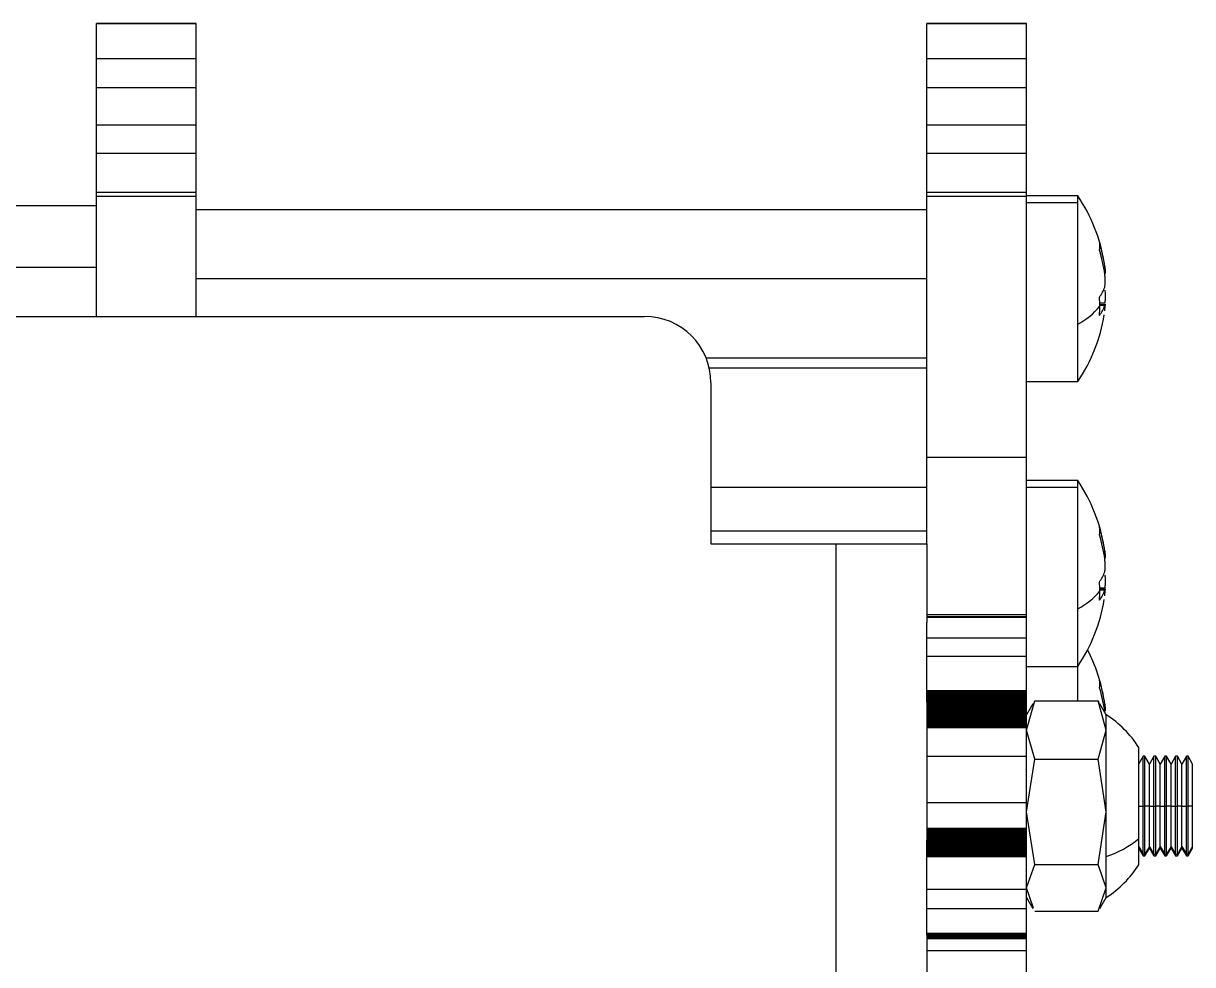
# Model space of a CAD drawing. Header units: millimetres. Extents: x 0 to 841, y 0 to 594.
# Drawn here: x 186.22 to 221.42, y 460.79 to 489.14 of the extents above; entities that cross this region are included whole.
import ezdxf

# ---------------------------------------------------------------- set-up
doc = ezdxf.new("R2010")
doc.units = ezdxf.units.MM

msp = doc.modelspace()

# ---------------------------------------------------------------- linework, layer by layer
at = {"color": 7, "linetype": 'Continuous', "lineweight": 25}
for p, q in [((191.418, 489.139), (188.418, 489.139)), ((188.418, 489.137), (188.418, 489.139)), ((188.418, 489.137), (191.418, 489.137)), ((188.418, 488.081), (188.418, 489.137)), ((191.418, 489.137), (191.418, 489.139)), ((191.418, 488.081), (191.418, 489.137)), ((216.418, 489.139), (213.418, 489.139)), ((213.418, 489.137), (213.418, 489.139)), ((213.418, 489.137), (216.418, 489.137)), ((213.418, 488.081), (213.418, 489.137)), ((216.418, 489.137), (216.418, 489.139)), ((216.418, 488.081), (216.418, 489.137)), ((188.418, 488.081), (191.418, 488.081)), ((188.418, 487.208), (188.418, 488.081)), ((191.418, 487.208), (191.418, 488.081)), ((213.418, 488.081), (216.418, 488.081)), ((213.418, 487.208), (213.418, 488.081)), ((216.418, 487.208), (216.418, 488.081)), ((188.418, 487.208), (191.418, 487.208)), ((188.418, 486.084), (188.418, 487.208)), ((191.418, 486.084), (191.418, 487.208)), ((213.418, 487.208), (216.418, 487.208)), ((213.418, 486.084), (213.418, 487.208)), ((216.418, 486.084), (216.418, 487.208)), ((188.418, 486.084), (191.418, 486.084)), ((188.418, 485.228), (188.418, 486.084)), ((191.418, 485.228), (191.418, 486.084)), ((213.418, 486.084), (216.418, 486.084)), ((213.418, 485.228), (213.418, 486.084)), ((216.418, 485.228), (216.418, 486.084)), ((188.418, 485.228), (191.418, 485.228)), ((188.418, 484.044), (188.418, 485.228)), ((191.418, 484.044), (191.418, 485.228)), ((213.418, 485.228), (216.418, 485.228)), ((213.418, 484.044), (213.418, 485.228)), ((216.418, 484.044), (216.418, 485.228)), ((191.418, 484.044), (188.418, 484.044)), ((188.418, 483.933), (188.418, 484.044)), ((191.418, 483.933), (191.418, 484.044)), ((216.418, 484.044), (213.418, 484.044)), ((213.418, 483.933), (213.418, 484.044)), ((216.418, 483.933), (216.418, 484.044)), ((163.418, 483.651), (188.418, 483.651)), ((188.418, 483.933), (191.418, 483.933)), ((188.418, 480.313), (188.418, 483.933)), ((191.418, 480.313), (191.418, 483.933)), ((213.418, 483.933), (216.418, 483.933)), ((213.418, 476.063), (213.418, 483.933)), ((217.96, 483.947), (216.418, 483.947)), ((216.418, 476.063), (216.418, 483.933)), ((217.96, 483.735), (216.418, 483.735)), ((217.96, 483.735), (217.96, 483.947)), ((217.96, 480.078), (217.96, 483.735)), ((191.418, 483.534), (213.418, 483.534)), ((163.418, 481.799), (188.418, 481.799)), ((218.767, 481.63), (218.804, 481.63)), ((191.418, 481.451), (213.418, 481.451)), ((191.398, 481.14), (191.398, 481.139)), ((218.804, 480.663), (218.622, 480.663)), ((168.155, 480.313), (204.918, 480.313)), ((217.96, 478.347), (217.96, 480.078)), ((206.771, 479.065), (213.418, 479.065)), ((206.867, 478.76), (213.418, 478.76)), ((206.918, 478.313), (206.918, 473.458)), ((216.418, 478.347), (217.96, 478.347)), ((216.418, 476.063), (213.418, 476.063)), ((213.418, 473.458), (213.418, 476.063)), ((216.418, 471.332), (216.418, 476.063)), ((217.96, 475.369), (216.418, 475.369)), ((217.96, 475.157), (217.96, 475.369)), ((206.918, 475.167), (213.418, 475.167)), ((217.96, 475.157), (216.418, 475.157)), ((217.96, 471.5), (217.96, 475.157)), ((206.918, 473.849), (213.418, 473.849)), ((206.918, 473.458), (210.681, 473.458)), ((210.681, 473.458), (210.681, 430.167)), ((210.681, 473.458), (213.418, 473.458)), ((213.418, 473.458), (213.418, 471.092)), ((218.767, 473.053), (218.804, 473.053)), ((218.804, 472.086), (218.622, 472.086)), ((213.418, 471.332), (216.418, 471.332)), ((216.418, 471.271), (216.418, 471.332)), ((217.96, 469.769), (217.96, 471.5)), ((213.418, 471.271), (216.418, 471.271)), ((213.418, 471.271), (216.418, 471.271)), ((213.418, 471.271), (216.418, 471.271)), ((213.418, 471.271), (216.418, 471.271)), ((213.418, 471.27), (216.418, 471.27)), ((213.418, 471.269), (216.418, 471.269)), ((213.418, 471.267), (216.418, 471.267)), ((213.418, 471.266), (216.418, 471.266)), ((213.418, 471.264), (216.418, 471.264)), ((213.418, 471.262), (216.418, 471.262)), ((213.418, 471.259), (216.418, 471.259)), ((213.418, 471.257), (216.418, 471.257)), ((213.418, 471.254), (216.418, 471.254)), ((213.418, 471.251), (216.418, 471.251)), ((213.418, 470.629), (213.418, 471.092)), ((216.418, 471.27), (216.418, 471.271)), ((216.418, 471.271), (216.418, 471.271)), ((216.418, 471.271), (216.418, 471.271)), ((216.418, 471.271), (216.418, 471.271)), ((216.418, 471.269), (216.418, 471.27)), ((216.418, 471.267), (216.418, 471.269)), ((216.418, 471.266), (216.418, 471.267)), ((216.418, 471.264), (216.418, 471.266)), ((216.418, 471.262), (216.418, 471.264)), ((216.418, 471.259), (216.418, 471.262)), ((216.418, 471.257), (216.418, 471.259)), ((216.418, 471.254), (216.418, 471.257)), ((216.418, 471.251), (216.418, 471.254)), ((216.418, 470.629), (216.418, 471.251)), ((213.418, 470.629), (216.418, 470.629)), ((213.418, 470.076), (213.418, 470.629)), ((216.418, 470.076), (216.418, 470.629)), ((213.418, 470.076), (216.418, 470.076)), ((213.418, 469.049), (213.418, 470.076)), ((216.418, 469.049), (216.418, 470.076)), ((216.418, 469.769), (217.96, 469.769)), ((217.96, 468.732), (217.96, 469.769)), ((213.418, 469.049), (216.418, 469.049)), ((213.418, 469.02), (213.418, 469.049)), ((213.418, 469.02), (216.418, 469.02)), ((213.418, 468.991), (213.418, 469.02)), ((213.418, 468.991), (216.418, 468.991)), ((213.418, 468.962), (213.418, 468.991)), ((213.418, 468.962), (216.418, 468.962)), ((213.418, 468.933), (213.418, 468.962)), ((213.418, 468.933), (216.418, 468.933)), ((213.418, 468.904), (213.418, 468.933)), ((213.418, 468.904), (216.418, 468.904)), ((213.418, 468.876), (213.418, 468.904)), ((213.418, 468.876), (216.418, 468.876)), ((213.418, 468.848), (213.418, 468.876)), ((216.418, 469.02), (216.418, 469.049)), ((216.418, 468.991), (216.418, 469.02)), ((216.418, 468.962), (216.418, 468.991)), ((216.418, 468.933), (216.418, 468.962)), ((216.418, 468.904), (216.418, 468.933)), ((216.418, 468.876), (216.418, 468.904)), ((216.418, 468.848), (216.418, 468.876)), ((213.418, 468.848), (216.418, 468.848)), ((213.418, 468.819), (213.418, 468.848)), ((213.418, 468.819), (216.418, 468.819)), ((213.418, 468.791), (213.418, 468.819)), ((213.418, 468.791), (216.418, 468.791)), ((213.418, 468.764), (213.418, 468.791)), ((213.418, 468.764), (216.418, 468.764)), ((213.418, 468.736), (213.418, 468.764)), ((213.418, 468.736), (216.418, 468.736)), ((213.418, 468.709), (213.418, 468.736)), ((213.418, 468.709), (216.418, 468.709)), ((213.418, 468.693), (213.418, 468.709)), ((213.418, 468.693), (213.418, 464.537)), ((213.418, 468.682), (216.418, 468.682)), ((213.418, 468.655), (216.418, 468.655)), ((213.418, 468.628), (216.418, 468.628)), ((213.418, 468.602), (216.418, 468.602)), ((213.418, 468.575), (216.418, 468.575)), ((213.418, 468.549), (216.418, 468.549)), ((213.418, 468.523), (216.418, 468.523)), ((216.418, 468.819), (216.418, 468.848)), ((216.418, 468.791), (216.418, 468.819)), ((216.418, 468.764), (216.418, 468.791)), ((216.418, 468.736), (216.418, 468.764)), ((216.418, 468.709), (216.418, 468.736)), ((216.418, 467.854), (216.664, 468.732)), ((216.418, 468.682), (216.418, 468.709)), ((216.418, 468.655), (216.418, 468.682)), ((216.418, 468.628), (216.418, 468.655)), ((216.61, 468.646), (216.418, 468.313)), ((216.418, 468.602), (216.418, 468.628)), ((216.418, 468.575), (216.418, 468.602)), ((216.418, 468.549), (216.418, 468.575)), ((216.418, 468.523), (216.418, 468.549)), ((216.418, 468.498), (216.418, 468.523)), ((216.664, 468.732), (216.63, 468.635)), ((216.664, 468.732), (218.572, 468.732)), ((218.818, 467.854), (218.572, 468.732)), ((218.572, 468.732), (218.606, 468.635)), ((218.818, 468.313), (218.626, 468.646)), ((213.418, 468.498), (216.418, 468.498)), ((213.418, 468.472), (216.418, 468.472)), ((213.418, 468.447), (216.418, 468.447)), ((213.418, 468.422), (216.418, 468.422)), ((213.418, 468.398), (216.418, 468.398)), ((213.418, 468.373), (216.418, 468.373)), ((213.418, 468.349), (216.418, 468.349)), ((213.418, 468.326), (216.418, 468.326)), ((213.418, 468.303), (216.418, 468.303)), ((213.418, 468.28), (216.418, 468.28)), ((213.418, 468.257), (216.418, 468.257)), ((213.418, 468.235), (216.418, 468.235)), ((213.418, 468.214), (216.418, 468.214)), ((213.418, 468.193), (216.418, 468.193)), ((213.418, 468.172), (216.418, 468.172)), ((216.418, 468.472), (216.418, 468.498)), ((216.418, 468.447), (216.418, 468.472)), ((216.418, 468.422), (216.418, 468.447)), ((216.418, 468.398), (216.418, 468.422)), ((216.418, 468.373), (216.418, 468.398)), ((216.418, 468.349), (216.418, 468.373)), ((216.418, 468.326), (216.418, 468.349)), ((216.418, 468.303), (216.418, 468.326)), ((216.418, 468.28), (216.418, 468.303)), ((216.418, 468.257), (216.418, 468.28)), ((216.418, 468.235), (216.418, 468.257)), ((216.418, 468.214), (216.418, 468.235)), ((216.418, 468.193), (216.418, 468.214)), ((216.418, 468.172), (216.418, 468.193)), ((216.418, 468.152), (216.418, 468.172)), ((218.767, 468.449), (218.804, 468.449)), ((218.818, 467.854), (218.818, 468.313)), ((213.418, 468.152), (216.418, 468.152)), ((213.418, 468.132), (216.418, 468.132)), ((213.418, 468.113), (216.418, 468.113)), ((213.418, 468.095), (216.418, 468.095)), ((213.418, 468.076), (216.418, 468.076)), ((213.418, 468.059), (216.418, 468.059)), ((213.418, 468.041), (216.418, 468.041)), ((213.418, 468.025), (216.418, 468.025)), ((213.418, 468.008), (216.418, 468.008)), ((213.418, 467.992), (216.418, 467.992)), ((213.418, 467.977), (216.418, 467.977)), ((213.418, 467.962), (216.418, 467.962)), ((213.418, 467.947), (216.418, 467.947)), ((213.418, 467.933), (216.418, 467.933)), ((216.418, 468.132), (216.418, 468.152)), ((216.418, 468.113), (216.418, 468.132)), ((216.418, 468.095), (216.418, 468.113)), ((216.418, 468.076), (216.418, 468.095)), ((216.418, 468.059), (216.418, 468.076)), ((216.418, 468.041), (216.418, 468.059)), ((216.418, 468.025), (216.418, 468.041)), ((216.418, 468.008), (216.418, 468.025)), ((216.418, 467.992), (216.418, 468.008)), ((216.418, 467.977), (216.418, 467.992)), ((216.418, 467.962), (216.418, 467.977)), ((216.418, 467.947), (216.418, 467.962)), ((216.418, 467.933), (216.418, 467.947)), ((216.418, 467.068), (216.418, 467.933)), ((216.664, 466.976), (216.418, 467.854)), ((218.572, 466.976), (218.818, 467.854)), ((218.818, 465.391), (218.818, 467.854)), ((219.8, 467.034), (219.8, 467.329)), ((213.418, 467.068), (216.418, 467.068)), ((216.418, 465.673), (216.418, 467.068)), ((216.418, 465.391), (216.664, 466.976)), ((216.664, 466.976), (218.572, 466.976)), ((218.818, 465.391), (218.572, 466.976)), ((219.93, 467.063), (219.8, 466.837)), ((219.93, 467.063), (219.8, 466.837)), ((219.8, 464.586), (219.8, 467.034)), ((219.984, 467.063), (219.93, 467.063)), ((219.984, 467.063), (219.93, 467.063)), ((219.93, 464.115), (219.93, 467.063)), ((219.93, 465.563), (219.93, 467.063)), ((220.12, 466.828), (219.984, 467.063)), ((220.12, 466.828), (219.984, 467.063)), ((219.984, 464.115), (219.984, 467.063)), ((219.984, 465.563), (219.984, 467.063)), ((220.255, 467.063), (220.12, 466.828)), ((220.255, 467.063), (220.12, 466.828)), ((220.12, 464.341), (220.12, 466.828)), ((220.12, 465.563), (220.12, 466.828)), ((220.309, 467.063), (220.255, 467.063)), ((220.309, 467.063), (220.255, 467.063)), ((220.255, 464.115), (220.255, 467.063)), ((220.255, 465.563), (220.255, 467.063)), ((220.444, 466.828), (220.309, 467.063)), ((220.444, 466.828), (220.309, 467.063)), ((220.309, 464.115), (220.309, 467.063)), ((220.309, 465.563), (220.309, 467.063)), ((220.579, 467.063), (220.444, 466.828)), ((220.579, 467.063), (220.444, 466.828)), ((220.444, 464.341), (220.444, 466.828)), ((220.444, 465.563), (220.444, 466.828)), ((220.634, 467.063), (220.579, 467.063)), ((220.634, 467.063), (220.579, 467.063)), ((220.579, 464.115), (220.579, 467.063)), ((220.579, 465.563), (220.579, 467.063)), ((220.769, 466.828), (220.634, 467.063)), ((220.769, 466.828), (220.634, 467.063)), ((220.634, 464.115), (220.634, 467.063)), ((220.634, 465.563), (220.634, 467.063)), ((220.904, 467.063), (220.769, 466.828)), ((220.904, 467.063), (220.769, 466.828)), ((220.769, 464.341), (220.769, 466.828)), ((220.769, 465.563), (220.769, 466.828)), ((220.958, 467.063), (220.904, 467.063)), ((220.958, 467.063), (220.904, 467.063)), ((220.904, 464.115), (220.904, 467.063)), ((220.904, 465.563), (220.904, 467.063)), ((221.093, 466.828), (220.958, 467.063)), ((221.093, 466.828), (220.958, 467.063)), ((220.958, 464.115), (220.958, 467.063)), ((220.958, 465.563), (220.958, 467.063)), ((221.229, 467.063), (221.093, 466.828)), ((221.229, 467.063), (221.093, 466.828)), ((221.093, 464.341), (221.093, 466.828)), ((221.093, 465.563), (221.093, 466.828)), ((221.283, 467.063), (221.229, 467.063)), ((221.283, 467.063), (221.229, 467.063)), ((221.229, 464.115), (221.229, 467.063)), ((221.229, 465.563), (221.229, 467.063)), ((221.418, 466.828), (221.283, 467.063)), ((221.418, 466.828), (221.283, 467.063)), ((221.283, 464.115), (221.283, 467.063)), ((221.283, 465.563), (221.283, 467.063)), ((221.418, 464.341), (221.418, 466.828)), ((221.418, 465.563), (221.418, 466.828)), ((213.418, 465.673), (216.418, 465.673)), ((216.418, 464.898), (216.418, 465.673)), ((216.664, 463.807), (216.418, 465.391)), ((218.572, 463.807), (218.818, 465.391)), ((218.818, 464.042), (218.818, 465.391)), ((219.93, 464.063), (219.93, 465.563)), ((219.93, 465.563), (219.984, 465.563)), ((220.12, 465.563), (219.984, 465.563)), ((219.984, 464.063), (219.984, 465.563)), ((220.12, 465.563), (220.255, 465.563)), ((220.12, 464.297), (220.12, 465.563)), ((220.255, 464.063), (220.255, 465.563)), ((220.255, 465.563), (220.309, 465.563)), ((220.444, 465.563), (220.309, 465.563)), ((220.309, 464.063), (220.309, 465.563)), ((220.444, 464.297), (220.444, 465.563)), ((220.444, 465.563), (220.579, 465.563)), ((220.579, 464.063), (220.579, 465.563)), ((220.579, 465.563), (220.634, 465.563)), ((220.634, 464.063), (220.634, 465.563)), ((220.769, 465.563), (220.634, 465.563)), ((220.769, 464.297), (220.769, 465.563)), ((220.769, 465.563), (220.904, 465.563)), ((220.904, 464.063), (220.904, 465.563)), ((220.904, 465.563), (220.958, 465.563)), ((220.958, 464.063), (220.958, 465.563)), ((221.093, 465.563), (220.958, 465.563)), ((221.093, 464.297), (221.093, 465.563)), ((221.093, 465.563), (221.229, 465.563)), ((221.229, 464.063), (221.229, 465.563)), ((221.229, 465.563), (221.283, 465.563)), ((221.283, 464.063), (221.283, 465.563)), ((221.418, 465.563), (221.283, 465.563)), ((221.418, 464.297), (221.418, 465.563)), ((213.418, 464.898), (216.418, 464.898)), ((213.418, 464.89), (216.418, 464.89)), ((213.418, 464.882), (216.418, 464.882)), ((213.418, 464.873), (216.418, 464.873)), ((213.418, 464.863), (216.418, 464.863)), ((213.418, 464.854), (216.418, 464.854)), ((213.418, 464.843), (216.418, 464.843)), ((213.418, 464.832), (216.418, 464.832)), ((213.418, 464.821), (216.418, 464.821)), ((213.418, 464.809), (216.418, 464.809)), ((213.418, 464.797), (216.418, 464.797)), ((213.418, 464.784), (216.418, 464.784)), ((213.418, 464.77), (216.418, 464.77)), ((213.418, 464.757), (216.418, 464.757)), ((213.418, 464.742), (216.418, 464.742)), ((213.418, 464.727), (216.418, 464.727)), ((213.418, 464.712), (216.418, 464.712)), ((213.418, 464.696), (216.418, 464.696)), ((213.418, 464.679), (216.418, 464.679)), ((213.418, 464.663), (216.418, 464.663)), ((213.418, 464.645), (216.418, 464.645)), ((216.418, 464.89), (216.418, 464.898)), ((216.418, 464.882), (216.418, 464.89)), ((216.418, 464.873), (216.418, 464.882)), ((216.418, 464.863), (216.418, 464.873)), ((216.418, 464.854), (216.418, 464.863)), ((216.418, 464.843), (216.418, 464.854)), ((216.418, 464.832), (216.418, 464.843)), ((216.418, 464.821), (216.418, 464.832)), ((216.418, 464.809), (216.418, 464.821)), ((216.418, 464.797), (216.418, 464.809)), ((216.418, 464.784), (216.418, 464.797)), ((216.418, 464.77), (216.418, 464.784)), ((216.418, 464.757), (216.418, 464.77)), ((216.418, 464.742), (216.418, 464.757)), ((216.418, 464.727), (216.418, 464.742)), ((216.418, 464.712), (216.418, 464.727)), ((216.418, 464.696), (216.418, 464.712)), ((216.418, 464.679), (216.418, 464.696)), ((216.418, 464.663), (216.418, 464.679)), ((216.418, 464.645), (216.418, 464.663)), ((216.418, 464.627), (216.418, 464.645)), ((213.418, 464.627), (216.418, 464.627)), ((213.418, 464.609), (216.418, 464.609)), ((213.418, 464.591), (216.418, 464.591)), ((213.418, 464.572), (216.418, 464.572)), ((213.418, 464.553), (216.418, 464.553)), ((213.418, 464.533), (213.418, 464.537)), ((213.418, 464.533), (216.418, 464.533)), ((213.418, 464.513), (213.418, 464.533)), ((213.418, 464.513), (216.418, 464.513)), ((213.418, 464.493), (213.418, 464.513)), ((213.418, 464.493), (216.418, 464.493)), ((213.418, 464.473), (213.418, 464.493)), ((213.418, 464.473), (216.418, 464.473)), ((213.418, 464.452), (213.418, 464.473)), ((213.418, 464.452), (216.418, 464.452)), ((213.418, 464.431), (213.418, 464.452)), ((213.418, 464.431), (216.418, 464.431)), ((213.418, 464.41), (213.418, 464.431)), ((213.418, 464.41), (216.418, 464.41)), ((213.418, 464.388), (213.418, 464.41)), ((213.418, 464.388), (216.418, 464.388)), ((213.418, 464.367), (213.418, 464.388)), ((213.418, 464.367), (216.418, 464.367)), ((213.418, 464.345), (213.418, 464.367)), ((213.418, 464.345), (216.418, 464.345)), ((213.418, 464.323), (213.418, 464.345)), ((213.418, 464.323), (216.418, 464.323)), ((213.418, 464.3), (213.418, 464.323)), ((213.418, 464.3), (216.418, 464.3)), ((213.418, 464.278), (213.418, 464.3)), ((216.418, 464.609), (216.418, 464.627)), ((216.418, 464.591), (216.418, 464.609)), ((216.418, 464.572), (216.418, 464.591)), ((216.418, 464.553), (216.418, 464.572)), ((216.418, 464.533), (216.418, 464.553)), ((216.418, 464.513), (216.418, 464.533)), ((216.418, 464.493), (216.418, 464.513)), ((216.418, 464.473), (216.418, 464.493)), ((216.418, 464.452), (216.418, 464.473)), ((216.418, 464.431), (216.418, 464.452)), ((216.418, 464.41), (216.418, 464.431)), ((216.418, 464.388), (216.418, 464.41)), ((216.418, 464.367), (216.418, 464.388)), ((216.418, 464.345), (216.418, 464.367)), ((216.418, 464.323), (216.418, 464.345)), ((216.418, 464.3), (216.418, 464.323)), ((216.418, 464.278), (216.418, 464.3)), ((219.8, 463.796), (219.8, 464.586)), ((219.8, 464.288), (219.93, 464.063)), ((219.8, 464.288), (219.93, 464.063)), ((220.12, 464.341), (219.984, 464.115)), ((219.984, 464.063), (220.12, 464.297)), ((219.984, 464.063), (220.12, 464.297)), ((220.12, 464.341), (220.255, 464.115)), ((220.12, 464.297), (220.12, 464.341)), ((220.12, 464.297), (220.255, 464.063)), ((220.12, 464.297), (220.255, 464.063)), ((220.444, 464.341), (220.309, 464.115)), ((220.309, 464.063), (220.444, 464.297)), ((220.309, 464.063), (220.444, 464.297)), ((220.444, 464.341), (220.579, 464.115)), ((220.444, 464.297), (220.444, 464.341)), ((220.444, 464.297), (220.579, 464.063)), ((220.444, 464.297), (220.579, 464.063)), ((220.769, 464.341), (220.634, 464.115)), ((220.634, 464.063), (220.769, 464.297)), ((220.634, 464.063), (220.769, 464.297)), ((220.769, 464.341), (220.904, 464.115)), ((220.769, 464.297), (220.769, 464.341)), ((220.769, 464.297), (220.904, 464.063)), ((220.769, 464.297), (220.904, 464.063)), ((221.093, 464.341), (220.958, 464.115)), ((220.958, 464.063), (221.093, 464.297)), ((220.958, 464.063), (221.093, 464.297)), ((221.093, 464.341), (221.229, 464.115)), ((221.093, 464.297), (221.093, 464.341)), ((221.093, 464.297), (221.229, 464.063)), ((221.093, 464.297), (221.229, 464.063)), ((221.418, 464.341), (221.283, 464.115)), ((221.283, 464.063), (221.418, 464.297)), ((221.283, 464.063), (221.418, 464.297)), ((221.418, 464.297), (221.418, 464.341)), ((213.418, 464.278), (216.418, 464.278)), ((213.418, 464.255), (213.418, 464.278)), ((213.418, 464.255), (216.418, 464.255)), ((213.418, 464.232), (213.418, 464.255)), ((213.418, 464.232), (216.418, 464.232)), ((213.418, 464.209), (213.418, 464.232)), ((213.418, 464.209), (216.418, 464.209)), ((213.418, 464.185), (213.418, 464.209)), ((213.418, 464.185), (216.418, 464.185)), ((213.418, 464.162), (213.418, 464.185)), ((213.418, 464.162), (216.418, 464.162)), ((213.418, 464.138), (213.418, 464.162)), ((213.418, 464.138), (216.418, 464.138)), ((213.418, 464.114), (213.418, 464.138)), ((213.418, 464.114), (216.418, 464.114)), ((213.418, 464.089), (213.418, 464.114)), ((213.418, 464.089), (216.418, 464.089)), ((213.418, 464.065), (213.418, 464.089)), ((213.418, 464.065), (216.418, 464.065)), ((213.418, 464.04), (213.418, 464.065)), ((213.418, 464.04), (216.418, 464.04)), ((213.418, 463.06), (213.418, 464.04)), ((216.418, 464.255), (216.418, 464.278)), ((216.418, 464.232), (216.418, 464.255)), ((216.418, 464.209), (216.418, 464.232)), ((216.418, 464.185), (216.418, 464.209)), ((216.418, 464.162), (216.418, 464.185)), ((216.418, 464.138), (216.418, 464.162)), ((216.418, 464.114), (216.418, 464.138)), ((216.418, 464.089), (216.418, 464.114)), ((216.418, 464.065), (216.418, 464.089)), ((216.418, 464.04), (216.418, 464.065)), ((216.418, 463.06), (216.418, 464.04)), ((218.818, 463.1), (218.818, 464.042)), ((219.93, 464.115), (219.984, 464.115)), ((219.93, 464.063), (219.93, 464.115)), ((219.93, 464.063), (219.984, 464.063)), ((219.93, 464.063), (219.984, 464.063)), ((219.984, 464.063), (219.984, 464.115)), ((220.255, 464.115), (220.309, 464.115)), ((220.255, 464.063), (220.255, 464.115)), ((220.255, 464.063), (220.309, 464.063)), ((220.255, 464.063), (220.309, 464.063)), ((220.309, 464.063), (220.309, 464.115)), ((220.579, 464.115), (220.634, 464.115)), ((220.579, 464.063), (220.579, 464.115)), ((220.579, 464.063), (220.634, 464.063)), ((220.579, 464.063), (220.634, 464.063)), ((220.634, 464.063), (220.634, 464.115)), ((220.904, 464.115), (220.958, 464.115)), ((220.904, 464.063), (220.904, 464.115)), ((220.904, 464.063), (220.958, 464.063)), ((220.904, 464.063), (220.958, 464.063)), ((220.958, 464.063), (220.958, 464.115)), ((221.229, 464.115), (221.283, 464.115)), ((221.229, 464.063), (221.229, 464.115)), ((221.229, 464.063), (221.283, 464.063)), ((221.229, 464.063), (221.283, 464.063)), ((221.283, 464.063), (221.283, 464.115)), ((216.418, 463.1), (216.664, 463.807)), ((216.664, 463.807), (218.572, 463.807)), ((218.818, 463.1), (218.572, 463.807)), ((213.418, 463.06), (216.418, 463.06)), ((213.418, 462.481), (213.418, 463.06)), ((216.63, 462.491), (216.418, 463.1)), ((216.418, 462.481), (216.418, 463.06)), ((218.572, 462.393), (218.818, 463.1)), ((218.818, 462.813), (218.818, 463.1)), ((216.418, 462.813), (216.61, 462.479)), ((218.626, 462.479), (218.818, 462.813)), ((213.418, 462.481), (216.418, 462.481)), ((213.418, 461.737), (213.418, 462.481)), ((216.418, 461.737), (216.418, 462.481)), ((216.664, 462.393), (218.572, 462.393)), ((213.418, 461.737), (216.418, 461.737)), ((213.418, 461.727), (213.418, 461.737)), ((213.418, 461.727), (216.418, 461.727)), ((213.418, 461.718), (213.418, 461.727)), ((213.418, 461.718), (216.418, 461.718)), ((213.418, 461.709), (213.418, 461.718)), ((213.418, 461.709), (216.418, 461.709)), ((213.418, 461.701), (213.418, 461.709)), ((213.418, 461.701), (216.418, 461.701)), ((213.418, 461.692), (213.418, 461.701)), ((213.418, 461.692), (216.418, 461.692)), ((213.418, 461.684), (213.418, 461.692)), ((213.418, 461.684), (216.418, 461.684)), ((213.418, 461.678), (213.418, 461.684)), ((213.418, 461.678), (213.418, 444.317)), ((213.418, 461.676), (216.418, 461.676)), ((213.418, 461.669), (216.418, 461.669)), ((213.418, 461.661), (216.418, 461.661)), ((213.418, 461.654), (216.418, 461.654)), ((213.418, 461.647), (216.418, 461.647)), ((213.418, 461.641), (216.418, 461.641)), ((213.418, 461.635), (216.418, 461.635)), ((213.418, 461.628), (216.418, 461.628)), ((213.418, 461.623), (216.418, 461.623)), ((213.418, 461.617), (216.418, 461.617)), ((213.418, 461.612), (216.418, 461.612)), ((213.418, 461.607), (216.418, 461.607)), ((213.418, 461.602), (216.418, 461.602)), ((213.418, 461.598), (216.418, 461.598)), ((213.418, 461.594), (216.418, 461.594)), ((213.418, 461.59), (216.418, 461.59)), ((213.418, 461.587), (216.418, 461.587)), ((213.418, 461.584), (216.418, 461.584)), ((213.418, 461.581), (216.418, 461.581)), ((213.418, 461.579), (216.418, 461.579)), ((213.418, 461.577), (216.418, 461.577)), ((213.418, 461.576), (216.418, 461.576)), ((213.418, 461.575), (216.418, 461.575)), ((213.418, 461.575), (216.418, 461.575)), ((216.418, 461.727), (216.418, 461.737)), ((216.418, 461.718), (216.418, 461.727)), ((216.418, 461.709), (216.418, 461.718)), ((216.418, 461.701), (216.418, 461.709)), ((216.418, 461.692), (216.418, 461.701)), ((216.418, 461.684), (216.418, 461.692)), ((216.418, 461.676), (216.418, 461.684)), ((216.418, 461.669), (216.418, 461.676)), ((216.418, 461.661), (216.418, 461.669)), ((216.418, 461.654), (216.418, 461.661)), ((216.418, 461.647), (216.418, 461.654)), ((216.418, 461.641), (216.418, 461.647)), ((216.418, 461.635), (216.418, 461.641)), ((216.418, 461.628), (216.418, 461.635)), ((216.418, 461.623), (216.418, 461.628)), ((216.418, 461.617), (216.418, 461.623)), ((216.418, 461.612), (216.418, 461.617)), ((216.418, 461.607), (216.418, 461.612)), ((216.418, 461.602), (216.418, 461.607)), ((216.418, 461.598), (216.418, 461.602)), ((216.418, 461.594), (216.418, 461.598)), ((216.418, 461.59), (216.418, 461.594)), ((216.418, 461.587), (216.418, 461.59)), ((216.418, 461.584), (216.418, 461.587)), ((216.418, 461.581), (216.418, 461.584)), ((216.418, 461.579), (216.418, 461.581)), ((216.418, 461.577), (216.418, 461.579)), ((216.418, 461.576), (216.418, 461.577)), ((216.418, 461.575), (216.418, 461.576)), ((216.418, 461.575), (216.418, 461.575)), ((216.418, 461.211), (216.418, 461.575)), ((213.418, 461.211), (216.418, 461.211)), ((216.418, 459.979), (216.418, 461.211))]:
    msp.add_line(p, q, dxfattribs=at)
at = {"color": 8, "linetype": 'Continuous', "lineweight": 25}
for p, q in [((218.736, 481.816), (218.773, 481.816)), ((218.773, 480.707), (218.621, 480.707)), ((218.773, 480.64), (218.622, 480.64)), ((218.736, 473.238), (218.773, 473.238)), ((218.773, 472.129), (218.621, 472.129)), ((218.773, 472.063), (218.622, 472.063)), ((218.736, 468.635), (218.773, 468.635)), ((219.8, 465.563), (219.93, 465.563)), ((219.8, 464.332), (219.93, 464.115))]:
    msp.add_line(p, q, dxfattribs=at)
at = {"color": 7, "linetype": 'Continuous', "lineweight": 25}
for centre, radius, start, end in [((213.818, 481.147), 5, 9.0404, 34.0558), ((214.502, 481.255), 4.308, 7.4766, 17.3326), ((217.802, 482.424), 0.82, 351.9692, 8.0308), ((214.502, 481.026), 4.308, 7.4765, 17.3325), ((217.822, 481.509), 1.001, 322.2423, 341.6998), ((213.744, 480.616), 4.878, 0.0103, 3.2895), ((216.965, 481.973), 2.141, 297.7112, 320.7137), ((217.822, 480.955), 1.001, 322.2425, 341.6994), ((213.927, 480.616), 4.695, 356.6469, 0.011), ((204.918, 478.313), 2, 0, 90), ((213.818, 481.147), 5, 325.9442, 350.9596), ((213.818, 472.569), 5, 9.0404, 34.0558), ((214.502, 472.678), 4.308, 7.4765, 17.3325), ((217.802, 473.847), 0.82, 351.9693, 8.0307), ((214.502, 472.449), 4.308, 7.4765, 17.3326), ((217.822, 472.932), 1.001, 322.2425, 341.6994), ((216.965, 473.395), 2.14, 297.7109, 320.714), ((213.744, 472.039), 4.878, 0.0103, 3.2895), ((217.822, 472.377), 1.001, 322.2426, 341.6995), ((213.927, 472.039), 4.695, 356.6469, 0.0109), ((213.818, 472.569), 5, 325.9442, 350.9596), ((213.818, 467.966), 5, 9.0404, 27.4101), ((214.502, 468.074), 4.308, 7.4765, 17.3326), ((217.802, 469.243), 0.82, 351.9692, 8.0308), ((214.502, 467.845), 4.308, 7.4766, 17.3326), ((217.047, 465.563), 3.271, 32.6803, 57.2209), ((217.834, 466.978), 3.096, 288.5362, 309.4297), ((217.047, 465.563), 3.271, 302.7791, 327.3197)]:
    msp.add_arc(centre, radius, start, end, dxfattribs=at)
for points, knots in [([(218.773, 481.816), (218.777, 481.782), (218.785, 481.713), (218.789, 481.644), (218.786, 481.635), (218.784, 481.631)], [0, 0, 0, 0, 0.334728, 0.667317, 1, 1, 1, 1]), ([(218.773, 481.195), (218.777, 481.214), (218.785, 481.253), (218.789, 481.354), (218.785, 481.473), (218.777, 481.549), (218.773, 481.587)], [0, 0, 0, 0, 0.250684, 0.499768, 0.749079, 1, 1, 1, 1]), ([(218.773, 481.099), (218.777, 481.079), (218.785, 481.041), (218.789, 480.939), (218.785, 480.821), (218.777, 480.745), (218.773, 480.707)], [0, 0, 0, 0, 0.250685, 0.499768, 0.74908, 1, 1, 1, 1]), ([(218.773, 480.478), (218.777, 480.512), (218.785, 480.581), (218.789, 480.647), (218.785, 480.672), (218.777, 480.651), (218.773, 480.64)], [0, 0, 0, 0, 0.2506855, 0.4997684, 0.7490805, 1, 1, 1, 1]), ([(218.773, 473.238), (218.777, 473.204), (218.785, 473.136), (218.789, 473.067), (218.786, 473.058), (218.784, 473.053)], [0, 0, 0, 0, 0.334721, 0.667311, 1, 1, 1, 1]), ([(218.773, 472.618), (218.777, 472.637), (218.785, 472.675), (218.789, 472.777), (218.785, 472.895), (218.777, 472.971), (218.773, 473.009)], [0, 0, 0, 0, 0.250687, 0.499768, 0.74908, 1, 1, 1, 1]), ([(218.773, 472.521), (218.777, 472.502), (218.785, 472.464), (218.789, 472.362), (218.785, 472.243), (218.777, 472.167), (218.773, 472.129)], [0, 0, 0, 0, 0.250683, 0.499768, 0.749081, 1, 1, 1, 1]), ([(218.773, 471.9), (218.777, 471.935), (218.785, 472.004), (218.789, 472.069), (218.785, 472.095), (218.777, 472.074), (218.773, 472.063)], [0, 0, 0, 0, 0.250684, 0.499768, 0.74908, 1, 1, 1, 1]), ([(218.773, 468.635), (218.777, 468.601), (218.785, 468.532), (218.789, 468.463), (218.786, 468.454), (218.784, 468.45)], [0, 0, 0, 0, 0.334729, 0.667316, 1, 1, 1, 1])]:
    msp.add_open_spline(points, degree=3, knots=knots, dxfattribs=at)

doc.saveas('drawing.dxf')
